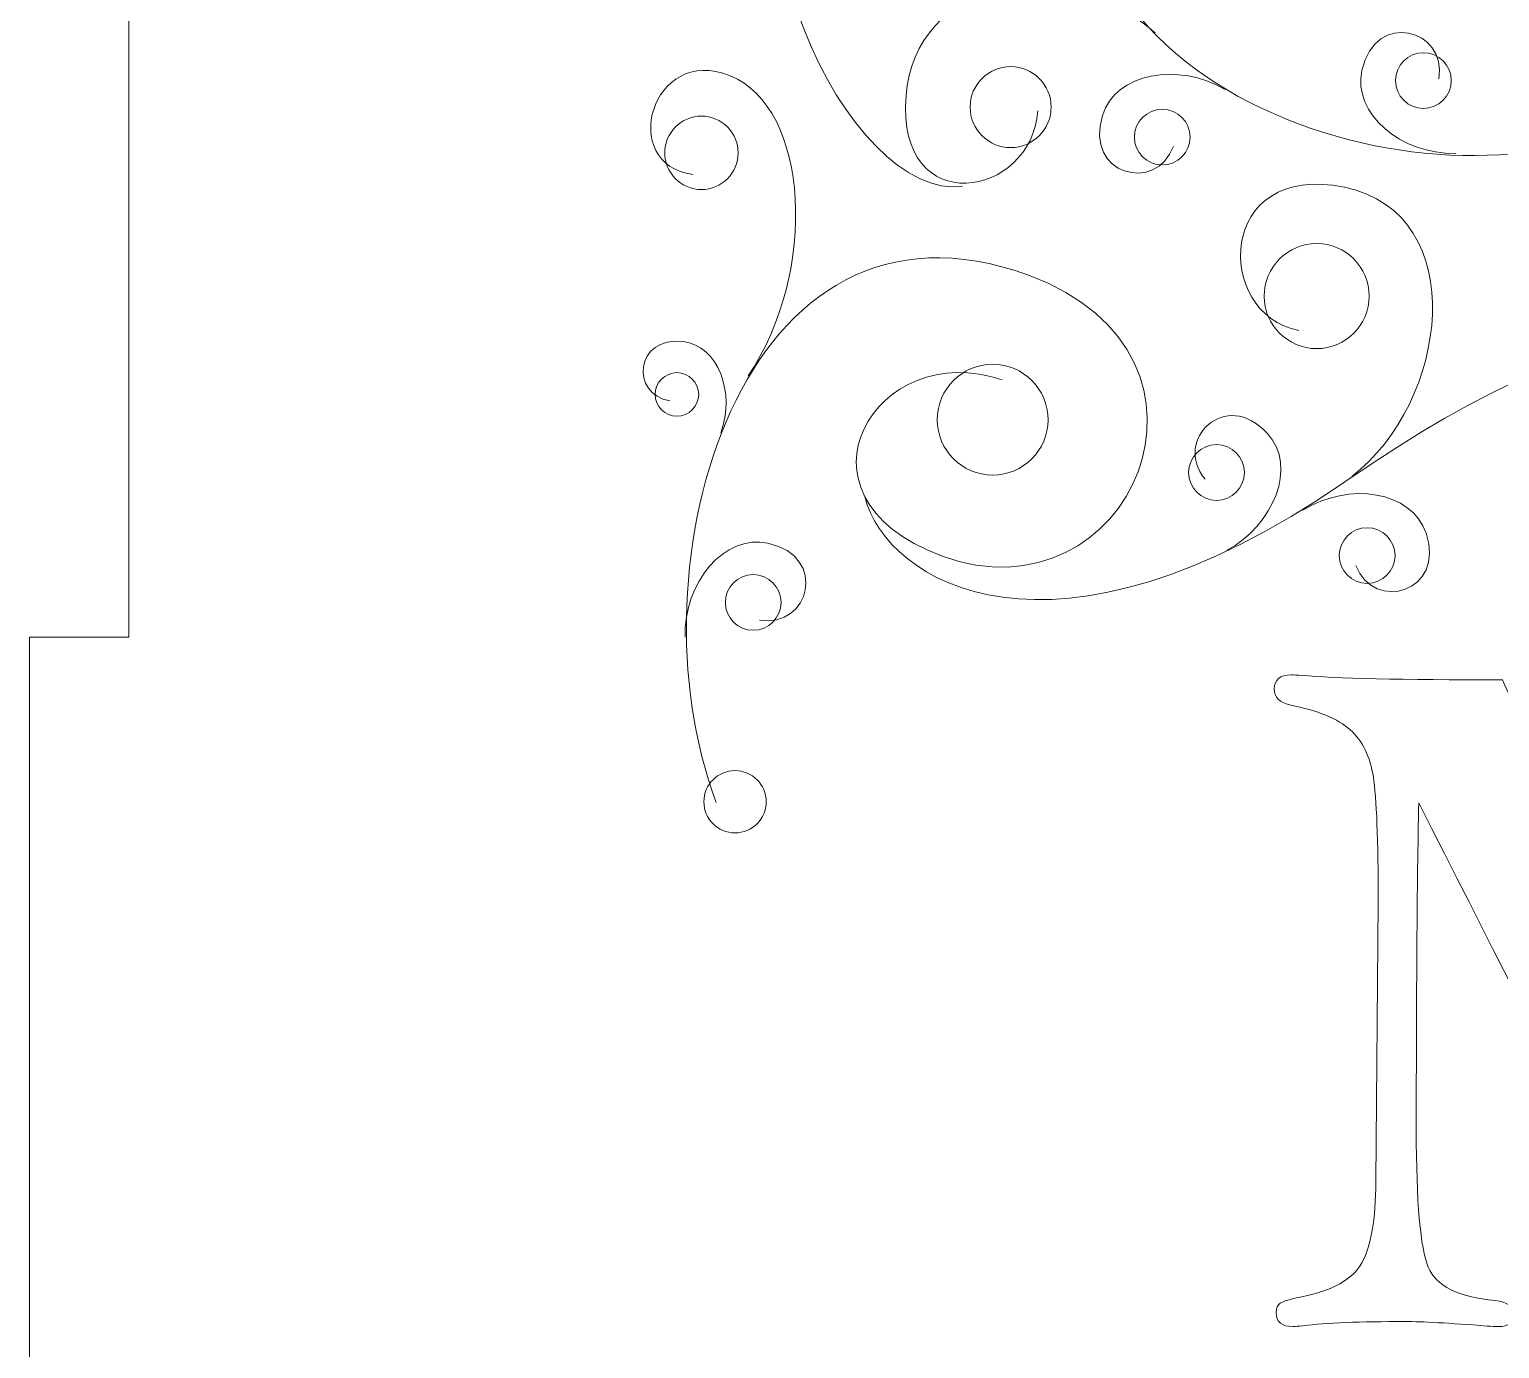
# Model space of a CAD drawing. Header units: millimetres. Extents: x 183 to 502, y -190 to 165.
# Drawn here: x 182.51 to 226.89, y 79.38 to 119.21 of the extents above; entities that cross this region are included whole.
import ezdxf

# ---------------------------------------------------------------- set-up
doc = ezdxf.new("R2010")
doc.units = ezdxf.units.MM
doc.header["$MEASUREMENT"] = 0
doc.layers.add('Camada 1', color=7, linetype='Continuous')

msp = doc.modelspace()

# ---------------------------------------------------------------- linework, layer by layer
at = {"layer": 'Camada 1', "color": 250, "lineweight": 20}
msp.add_open_spline([(337.5123, 40.8585), (337.5123, 40.8585), (337.5123, 70.8585), (337.5123, 70.8585), (337.5123, 70.8585), (337.5123, 70.8585), (340.5123, 70.8585), (340.5123, 70.8585), (340.5123, 70.8585), (340.5123, 70.8585), (340.5123, 100.8585), (340.5123, 100.8585), (340.5123, 100.8585), (340.5123, 100.8585), (337.5123, 100.8585), (337.5123, 100.8585), (337.5123, 100.8585), (337.5123, 100.8585), (337.5123, 130.8585), (337.5123, 130.8585), (337.5123, 130.8585), (337.5123, 130.8585), (340.5123, 130.8585), (340.5123, 130.8585), (340.5123, 130.8585), (340.5123, 130.8585), (340.5123, 164.8585), (340.5123, 164.8585), (340.5123, 164.8585), (340.5123, 164.8585), (337.5123, 164.8585), (337.5123, 164.8585), (337.5123, 164.8585), (337.5123, 164.8585), (306.5123, 164.8585), (306.5123, 164.8585), (306.5123, 164.8585), (306.5123, 164.8585), (306.5123, 161.8585), (306.5123, 161.8585), (306.5123, 161.8585), (306.5123, 161.8585), (276.5123, 161.8585), (276.5123, 161.8585), (276.5123, 161.8585), (276.5123, 161.8585), (276.5123, 164.8585), (276.5123, 164.8585), (276.5123, 164.8585), (276.5123, 164.8585), (246.5123, 164.8585), (246.5123, 164.8585), (246.5123, 164.8585), (246.5123, 164.8585), (246.5123, 161.8585), (246.5123, 161.8585), (246.5123, 161.8585), (246.5123, 161.8585), (216.5123, 161.8585), (216.5123, 161.8585), (216.5123, 161.8585), (216.5123, 161.8585), (216.5123, 164.8585), (216.5123, 164.8585), (216.5123, 164.8585), (216.5123, 164.8585), (185.5123, 164.8585), (185.5123, 164.8585), (185.5123, 164.8585), (185.5123, 164.8585), (182.5123, 164.8585), (182.5123, 164.8585), (182.5123, 164.8585), (182.5123, 164.8585), (182.5123, 130.8585), (182.5123, 130.8585), (182.5123, 130.8585), (182.5123, 130.8585), (185.5123, 130.8585), (185.5123, 130.8585), (185.5123, 130.8585), (185.5123, 130.8585), (185.5123, 100.8585), (185.5123, 100.8585), (185.5123, 100.8585), (185.5123, 100.8585), (182.5123, 100.8585), (182.5123, 100.8585), (182.5123, 100.8585), (182.5123, 100.8585), (182.5123, 70.8585), (182.5123, 70.8585), (182.5123, 70.8585), (182.5123, 70.8585), (185.5123, 70.8585), (185.5123, 70.8585), (185.5123, 70.8585), (185.5123, 70.8585), (185.5123, 40.8585), (185.5123, 40.8585), (185.5123, 40.8585), (185.5123, 40.8585), (182.5123, 40.8585), (182.5123, 40.8585), (182.5123, 40.8585), (182.5123, 40.8585), (182.5123, 6.8585), (182.5123, 6.8585), (182.5123, 6.8585), (182.5123, 6.8585), (185.5123, 6.8585), (185.5123, 6.8585), (185.5123, 6.8585), (185.5123, 6.8585), (216.5123, 6.8585), (216.5123, 6.8585), (216.5123, 6.8585), (216.5123, 6.8585), (216.5123, 9.8585), (216.5123, 9.8585), (216.5123, 9.8585), (216.5123, 9.8585), (246.5123, 9.8585), (246.5123, 9.8585), (246.5123, 9.8585), (246.5123, 9.8585), (246.5123, 6.8585), (246.5123, 6.8585), (246.5123, 6.8585), (246.5123, 6.8585), (276.5123, 6.8585), (276.5123, 6.8585), (276.5123, 6.8585), (276.5123, 6.8585), (276.5123, 9.8585), (276.5123, 9.8585), (276.5123, 9.8585), (276.5123, 9.8585), (306.5123, 9.8585), (306.5123, 9.8585), (306.5123, 9.8585), (306.5123, 9.8585), (306.5123, 6.8585), (306.5123, 6.8585), (306.5123, 6.8585), (306.5123, 6.8585), (337.5123, 6.8585), (337.5123, 6.8585), (337.5123, 6.8585), (337.5123, 6.8585), (340.5123, 6.8585), (340.5123, 6.8585), (340.5123, 6.8585), (340.5123, 6.8585), (340.5123, 40.8585), (340.5123, 40.8585), (340.5123, 40.8585), (340.5123, 40.8585), (337.5123, 40.8585), (337.5123, 40.8585)], degree=3, knots=[0, 0, 0, 0, 0.0243902, 0.0243902, 0.0243902, 0.0243902, 0.0487805, 0.0487805, 0.0487805, 0.0487805, 0.0731707, 0.0731707, 0.0731707, 0.0731707, 0.097561, 0.097561, 0.097561, 0.097561, 0.1219512, 0.1219512, 0.1219512, 0.1219512, 0.1463415, 0.1463415, 0.1463415, 0.1463415, 0.1707317, 0.1707317, 0.1707317, 0.1707317, 0.195122, 0.195122, 0.195122, 0.195122, 0.2195122, 0.2195122, 0.2195122, 0.2195122, 0.2439024, 0.2439024, 0.2439024, 0.2439024, 0.2682927, 0.2682927, 0.2682927, 0.2682927, 0.2926829, 0.2926829, 0.2926829, 0.2926829, 0.3170732, 0.3170732, 0.3170732, 0.3170732, 0.3414634, 0.3414634, 0.3414634, 0.3414634, 0.3658537, 0.3658537, 0.3658537, 0.3658537, 0.3902439, 0.3902439, 0.3902439, 0.3902439, 0.4146341, 0.4146341, 0.4146341, 0.4146341, 0.4390244, 0.4390244, 0.4390244, 0.4390244, 0.4634146, 0.4634146, 0.4634146, 0.4634146, 0.4878049, 0.4878049, 0.4878049, 0.4878049, 0.5121951, 0.5121951, 0.5121951, 0.5121951, 0.5365854, 0.5365854, 0.5365854, 0.5365854, 0.5609756, 0.5609756, 0.5609756, 0.5609756, 0.5853659, 0.5853659, 0.5853659, 0.5853659, 0.6097561, 0.6097561, 0.6097561, 0.6097561, 0.6341463, 0.6341463, 0.6341463, 0.6341463, 0.6585366, 0.6585366, 0.6585366, 0.6585366, 0.6829268, 0.6829268, 0.6829268, 0.6829268, 0.7073171, 0.7073171, 0.7073171, 0.7073171, 0.7317073, 0.7317073, 0.7317073, 0.7317073, 0.7560976, 0.7560976, 0.7560976, 0.7560976, 0.7804878, 0.7804878, 0.7804878, 0.7804878, 0.804878, 0.804878, 0.804878, 0.804878, 0.8292683, 0.8292683, 0.8292683, 0.8292683, 0.8536585, 0.8536585, 0.8536585, 0.8536585, 0.8780488, 0.8780488, 0.8780488, 0.8780488, 0.902439, 0.902439, 0.902439, 0.902439, 0.9268293, 0.9268293, 0.9268293, 0.9268293, 0.9512195, 0.9512195, 0.9512195, 0.9512195, 1, 1, 1, 1], dxfattribs=at)
at = {"layer": 'Camada 1', "color": 175, "lineweight": 9}
for points, knots in [([(210.6784, 114.4752), (207.3145, 113.9865), (202.6764, 122.9719), (206.4423, 128.4742), (206.4423, 128.4742), (209.8408, 133.4398), (214.5218, 129.3938), (212.1263, 126.1667), (212.1263, 126.1667), (210.0881, 123.4214), (207.6869, 126.1512), (208.9225, 128.0702)], [0, 0, 0, 0, 0.25, 0.25, 0.25, 0.25, 0.5, 0.5, 0.5, 0.5, 1, 1, 1, 1]), ([(231.8469, 117.3702), (227.7787, 112.9672), (213.2677, 116.1009), (214.3213, 125.3049), (214.3213, 125.3049), (215.2297, 133.241), (225.2735, 130.4532), (224.881, 125.1433), (224.881, 125.1433), (224.4786, 119.7002), (218.6058, 121.1501), (218.2277, 125.3977)], [0, 0, 0, 0, 0.25, 0.25, 0.25, 0.25, 0.5, 0.5, 0.5, 0.5, 1, 1, 1, 1]), ([(230.0581, 109.7341), (234.9855, 112.6905), (239.5321, 121.448), (233.4472, 124.593), (233.4472, 124.593), (227.5676, 127.6319), (224.8596, 119.6199), (228.8437, 117.5513), (228.8437, 117.5513), (232.9349, 115.4269), (234.054, 120.6929), (231.4488, 121.9955)], [0, 0, 0, 0, 0.25, 0.25, 0.25, 0.25, 0.5, 0.5, 0.5, 0.5, 1, 1, 1, 1]), ([(216.4896, 119.1058), (213.5384, 121.6948), (209.2368, 120.6353), (208.9697, 117.203), (208.9697, 117.203), (208.6745, 113.4131), (212.7793, 114.1213), (212.9446, 116.7549)], [0, 0, 0, 0, 0.3333333, 0.3333333, 0.3333333, 0.3333333, 1, 1, 1, 1]), ([(225.5603, 115.4685), (223.919, 115.4349), (222.4415, 116.6589), (222.7299, 117.976), (222.7299, 117.976), (223.1326, 119.8151), (225.3136, 119.2218), (225.0495, 117.7212)], [0, 0, 0, 0, 0.3333333, 0.3333333, 0.3333333, 0.3333333, 1, 1, 1, 1]), ([(204.201, 108.7488), (206.3263, 111.8808), (206.0556, 116.8502), (203.6648, 117.8125), (203.6648, 117.8125), (201.2742, 118.7745), (200.2705, 115.1348), (202.5363, 114.8308)], [0, 0, 0, 0, 0.3333333, 0.3333333, 0.3333333, 0.3333333, 1, 1, 1, 1]), ([(224.5853, 116.8255), (225.0486, 116.8255), (225.4265, 117.2032), (225.4265, 117.6666), (225.4265, 117.6666), (225.4265, 118.1298), (225.0486, 118.5078), (224.5853, 118.5078), (224.5853, 118.5078), (224.1221, 118.5078), (223.7442, 118.1298), (223.7442, 117.6666), (223.7442, 117.6666), (223.7442, 117.2032), (224.1221, 116.8255), (224.5853, 116.8255)], [0, 0, 0, 0, 0.2, 0.2, 0.2, 0.2, 0.4, 0.4, 0.4, 0.4, 0.6, 0.6, 0.6, 0.6, 1, 1, 1, 1]), ([(212.1281, 115.6444), (212.8017, 115.6444), (213.3511, 116.1937), (213.3511, 116.8673), (213.3511, 116.8673), (213.3511, 117.5409), (212.8017, 118.0902), (212.1281, 118.0902), (212.1281, 118.0902), (211.4545, 118.0902), (210.9052, 117.5409), (210.9052, 116.8673), (210.9052, 116.8673), (210.9052, 116.1937), (211.4545, 115.6444), (212.1281, 115.6444)], [0, 0, 0, 0, 0.2, 0.2, 0.2, 0.2, 0.4, 0.4, 0.4, 0.4, 0.6, 0.6, 0.6, 0.6, 1, 1, 1, 1]), ([(218.598, 117.3953), (217.1875, 118.235), (215.2981, 117.9001), (214.8985, 116.6123), (214.8985, 116.6123), (214.3407, 114.8141), (216.5303, 114.2531), (217.0416, 115.6885)], [0, 0, 0, 0, 0.3333333, 0.3333333, 0.3333333, 0.3333333, 1, 1, 1, 1]), ([(216.704, 115.1197), (217.1673, 115.1197), (217.5452, 115.4976), (217.5452, 115.9608), (217.5452, 115.9608), (217.5452, 116.4242), (217.1673, 116.802), (216.704, 116.802), (216.704, 116.802), (216.2408, 116.802), (215.8629, 116.4242), (215.8629, 115.9608), (215.8629, 115.9608), (215.8629, 115.4976), (216.2408, 115.1197), (216.704, 115.1197)], [0, 0, 0, 0, 0.2, 0.2, 0.2, 0.2, 0.4, 0.4, 0.4, 0.4, 0.6, 0.6, 0.6, 0.6, 1, 1, 1, 1]), ([(202.7954, 114.3776), (203.4056, 114.3776), (203.9034, 114.8754), (203.9034, 115.4856), (203.9034, 115.4856), (203.9034, 116.0959), (203.4056, 116.5936), (202.7954, 116.5936), (202.7954, 116.5936), (202.1852, 116.5936), (201.6874, 116.0959), (201.6874, 115.4856), (201.6874, 115.4856), (201.6874, 114.8754), (202.1852, 114.3776), (202.7954, 114.3776)], [0, 0, 0, 0, 0.2, 0.2, 0.2, 0.2, 0.4, 0.4, 0.4, 0.4, 0.6, 0.6, 0.6, 0.6, 1, 1, 1, 1]), ([(203.2448, 95.8725), (200.5367, 102.9926), (203.9846, 114.9711), (212.6649, 111.7918), (212.6649, 111.7918), (219.3141, 109.3564), (215.7139, 101.2166), (210.0408, 103.3189), (210.0408, 103.3189), (205.1327, 105.1377), (208.1022, 109.9562), (211.8699, 108.6286)], [0, 0, 0, 0, 0.25, 0.25, 0.25, 0.25, 0.5, 0.5, 0.5, 0.5, 1, 1, 1, 1]), ([(222.4218, 105.7138), (225.3394, 107.9351), (226.071, 113.64), (222.2065, 114.4447), (222.2065, 114.4447), (218.3419, 115.2492), (218.24, 110.6384), (220.827, 110.1186)], [0, 0, 0, 0, 0.3333333, 0.3333333, 0.3333333, 0.3333333, 1, 1, 1, 1]), ([(221.3646, 109.5745), (222.2381, 109.5745), (222.9505, 110.287), (222.9505, 111.1604), (222.9505, 111.1604), (222.9505, 112.034), (222.2381, 112.7465), (221.3646, 112.7465), (221.3646, 112.7465), (220.4911, 112.7465), (219.7787, 112.034), (219.7787, 111.1604), (219.7787, 111.1604), (219.7787, 110.287), (220.4911, 109.5745), (221.3646, 109.5745)], [0, 0, 0, 0, 0.2, 0.2, 0.2, 0.2, 0.4, 0.4, 0.4, 0.4, 0.6, 0.6, 0.6, 0.6, 1, 1, 1, 1]), ([(207.7221, 105.1058), (208.3864, 102.521), (213.3512, 99.4346), (222.2101, 105.5489), (222.2101, 105.5489), (230.8977, 111.5451), (234.5591, 110.3671), (235.7008, 107.1214), (235.7008, 107.1214), (237.189, 102.8914), (231.3616, 100.0659), (229.603, 103.6272), (229.603, 103.6272), (227.8443, 107.1886), (232.0856, 108.0311), (233.327, 106.7238)], [0, 0, 0, 0, 0.2, 0.2, 0.2, 0.2, 0.4, 0.4, 0.4, 0.4, 0.6, 0.6, 0.6, 0.6, 1, 1, 1, 1]), ([(203.3793, 107.0346), (203.8284, 108.2451), (203.3007, 109.659), (202.2475, 109.7851), (202.2475, 109.7851), (200.777, 109.961), (200.6544, 108.1873), (201.8375, 107.9958)], [0, 0, 0, 0, 0.3333333, 0.3333333, 0.3333333, 0.3333333, 1, 1, 1, 1]), ([(202.0548, 107.5326), (202.4172, 107.5326), (202.7128, 107.8283), (202.7128, 108.1907), (202.7128, 108.1907), (202.7128, 108.5531), (202.4172, 108.8485), (202.0548, 108.8485), (202.0548, 108.8485), (201.6924, 108.8485), (201.3967, 108.5531), (201.3967, 108.1907), (201.3967, 108.1907), (201.3967, 107.8283), (201.6924, 107.5326), (202.0548, 107.5326)], [0, 0, 0, 0, 0.2, 0.2, 0.2, 0.2, 0.4, 0.4, 0.4, 0.4, 0.6, 0.6, 0.6, 0.6, 1, 1, 1, 1]), ([(211.5862, 105.7549), (212.5077, 105.7549), (213.2592, 106.5064), (213.2592, 107.428), (213.2592, 107.428), (213.2592, 108.3494), (212.5077, 109.1009), (211.5862, 109.1009), (211.5862, 109.1009), (210.6648, 109.1009), (209.9132, 108.3494), (209.9132, 107.428), (209.9132, 107.428), (209.9132, 106.5064), (210.6648, 105.7549), (211.5862, 105.7549)], [0, 0, 0, 0, 0.2, 0.2, 0.2, 0.2, 0.4, 0.4, 0.4, 0.4, 0.6, 0.6, 0.6, 0.6, 1, 1, 1, 1]), ([(218.6392, 103.475), (220.0814, 104.2593), (220.7866, 106.0063), (219.8832, 107.0073), (219.8832, 107.0073), (218.6217, 108.4048), (217.0217, 106.8082), (217.9949, 105.6359)], [0, 0, 0, 0, 0.3333333, 0.3333333, 0.3333333, 0.3333333, 1, 1, 1, 1]), ([(218.3412, 104.9926), (218.8044, 104.9926), (219.1822, 105.3706), (219.1822, 105.8338), (219.1822, 105.8338), (219.1822, 106.2972), (218.8044, 106.6749), (218.3412, 106.6749), (218.3412, 106.6749), (217.8779, 106.6749), (217.5, 106.2972), (217.5, 105.8338), (217.5, 105.8338), (217.5, 105.3706), (217.8779, 104.9926), (218.3412, 104.9926)], [0, 0, 0, 0, 0.2, 0.2, 0.2, 0.2, 0.4, 0.4, 0.4, 0.4, 0.6, 0.6, 0.6, 0.6, 1, 1, 1, 1]), ([(220.9488, 104.6934), (222.3385, 105.5671), (224.2354, 105.2782), (224.6661, 104.0003), (224.6661, 104.0003), (225.2675, 102.2164), (223.0921, 101.6024), (222.5461, 103.0249)], [0, 0, 0, 0, 0.3333333, 0.3333333, 0.3333333, 0.3333333, 1, 1, 1, 1]), ([(202.3006, 100.8622), (202.263, 102.5035), (203.4836, 103.9837), (204.8015, 103.6985), (204.8015, 103.6985), (206.6415, 103.3), (206.0534, 101.1175), (204.552, 101.378)], [0, 0, 0, 0, 0.3333333, 0.3333333, 0.3333333, 0.3333333, 1, 1, 1, 1]), ([(222.8879, 102.4847), (223.3512, 102.4847), (223.729, 102.8627), (223.729, 103.3259), (223.729, 103.3259), (223.729, 103.7891), (223.3512, 104.1671), (222.8879, 104.1671), (222.8879, 104.1671), (222.4246, 104.1671), (222.0468, 103.7891), (222.0468, 103.3259), (222.0468, 103.3259), (222.0468, 102.8627), (222.4246, 102.4847), (222.8879, 102.4847)], [0, 0, 0, 0, 0.2, 0.2, 0.2, 0.2, 0.4, 0.4, 0.4, 0.4, 0.6, 0.6, 0.6, 0.6, 1, 1, 1, 1]), ([(204.3585, 101.0695), (204.8218, 101.0695), (205.1996, 101.4474), (205.1996, 101.9108), (205.1996, 101.9108), (205.1996, 102.374), (204.8218, 102.7519), (204.3585, 102.7519), (204.3585, 102.7519), (203.8952, 102.7519), (203.5173, 102.374), (203.5173, 101.9108), (203.5173, 101.9108), (203.5173, 101.4474), (203.8952, 101.0695), (204.3585, 101.0695)], [0, 0, 0, 0, 0.2, 0.2, 0.2, 0.2, 0.4, 0.4, 0.4, 0.4, 0.6, 0.6, 0.6, 0.6, 1, 1, 1, 1])]:
    msp.add_open_spline(points, degree=3, knots=knots, dxfattribs=at)
at = {"layer": 'Camada 1', "color": 240, "lineweight": 9}
msp.add_open_spline([(226.9777, 99.5712), (227.2282, 98.9615), (227.6846, 97.9995), (228.3571, 96.6798), (228.3571, 96.6798), (229.0246, 95.3601), (229.6877, 94.0201), (230.3456, 92.6601), (230.3456, 92.6601), (230.9986, 91.3), (231.7399, 89.8693), (232.5595, 88.3684), (232.5595, 88.3684), (233.2178, 87.1797), (233.5911, 86.4847), (233.6795, 86.278), (233.6795, 86.278), (236.0799, 91.7837), (237.9015, 96.2164), (239.1385, 99.5712), (239.1385, 99.5712), (241.4416, 99.5712), (243.5672, 99.6265), (245.5164, 99.7372), (245.5164, 99.7372), (245.698, 99.7471), (245.8306, 99.7525), (245.9189, 99.7525), (245.9189, 99.7525), (246.3117, 99.7525), (246.5079, 99.5961), (246.5079, 99.2838), (246.5079, 99.2838), (246.5079, 99.0118), (246.3559, 98.8758), (246.0515, 98.8758), (246.0515, 98.8758), (244.9615, 98.8758), (244.2497, 98.4982), (243.9109, 97.7375), (243.9109, 97.7375), (243.5672, 96.9768), (243.4002, 95.1231), (243.4002, 92.1814), (243.4002, 92.1814), (243.4002, 92.1814), (243.3856, 84.9683), (243.3856, 84.9683), (243.3856, 84.9683), (243.3856, 83.4976), (243.5769, 82.4699), (243.955, 81.8805), (243.955, 81.8805), (244.3332, 81.2913), (244.9469, 80.9839), (245.801, 80.9539), (245.801, 80.9539), (246.2136, 80.9435), (246.4195, 80.8025), (246.4195, 80.5306), (246.4195, 80.5306), (246.4195, 80.3896), (246.3311, 80.2636), (246.1593, 80.1679), (246.1593, 80.1679), (246.1593, 80.1679), (242.1286, 80.1982), (242.1286, 80.1982), (242.1286, 80.1982), (240.8916, 80.1982), (239.2026, 80.1479), (237.062, 80.0472), (237.062, 80.0472), (236.8803, 80.1782), (236.7871, 80.3142), (236.7871, 80.4652), (236.7871, 80.4652), (236.7871, 80.6919), (237.0377, 80.8429), (237.5334, 80.9236), (237.5334, 80.9236), (238.0392, 81.0143), (238.4024, 81.1403), (238.6282, 81.3062), (238.6282, 81.3062), (238.854, 81.4726), (239.0209, 81.7799), (239.1336, 82.2333), (239.1336, 82.2333), (239.2516, 82.6866), (239.3055, 83.3462), (239.3055, 84.218), (239.3055, 84.218), (239.3055, 84.218), (239.3647, 90.7964), (239.3647, 90.7964), (239.3647, 90.7964), (239.3647, 94.1611), (239.3695, 96.1004), (239.3793, 96.6091), (239.3793, 96.6091), (236.7624, 90.4084), (235.1374, 86.4493), (234.514, 84.7316), (234.514, 84.7316), (234.514, 84.7316), (233.0557, 80.7422), (233.0557, 80.7422), (233.0557, 80.7422), (232.8936, 80.3193), (232.7314, 80.1075), (232.5697, 80.1075), (232.5697, 80.1075), (232.3978, 80.1075), (232.1915, 80.3696), (231.956, 80.8882), (231.956, 80.8882), (231.254, 82.3996), (228.7498, 87.3913), (224.4443, 95.8588), (224.4443, 95.8588), (224.3953, 93.4207), (224.3706, 90.1264), (224.3706, 85.986), (224.3706, 85.986), (224.3706, 83.7996), (224.4934, 82.4196), (224.7338, 81.8452), (224.7338, 81.8452), (224.9745, 81.2662), (225.647, 80.9336), (226.7519, 80.8329), (226.7519, 80.8329), (227.12, 80.7925), (227.3015, 80.6566), (227.3015, 80.4249), (227.3015, 80.4249), (227.3015, 80.1729), (227.1544, 80.0472), (226.8549, 80.0472), (226.8549, 80.0472), (226.7519, 80.0472), (226.634, 80.0522), (226.5115, 80.0622), (226.5115, 80.0622), (225.3625, 80.1529), (224.5375, 80.1982), (224.0366, 80.1982), (224.0366, 80.1982), (222.6771, 80.1982), (221.6455, 80.1579), (220.9488, 80.0722), (220.9488, 80.0722), (220.8162, 80.0572), (220.7129, 80.0472), (220.6443, 80.0472), (220.6443, 80.0472), (220.3104, 80.0472), (220.1433, 80.1882), (220.1433, 80.4703), (220.1433, 80.4703), (220.1433, 80.6062), (220.1827, 80.7019), (220.2662, 80.7522), (220.2662, 80.7522), (220.3448, 80.8076), (220.5656, 80.8732), (220.9192, 80.9489), (220.9192, 80.9489), (221.8421, 81.1303), (222.4412, 81.4676), (222.7262, 81.9663), (222.7262, 81.9663), (223.0058, 82.4699), (223.1481, 83.2859), (223.1481, 84.4243), (223.1481, 84.4243), (223.1481, 84.4243), (223.2219, 92.8364), (223.2219, 92.8364), (223.2219, 92.8364), (223.2219, 94.7504), (223.1728, 96.0148), (223.0747, 96.6344), (223.0747, 96.6344), (222.9815, 97.2538), (222.7456, 97.7325), (222.3776, 98.0648), (222.3776, 98.0648), (222.0039, 98.3975), (221.3954, 98.6492), (220.556, 98.8155), (220.556, 98.8155), (220.2418, 98.8858), (220.0846, 99.0472), (220.0846, 99.3042), (220.0846, 99.3042), (220.0846, 99.5812), (220.2565, 99.7222), (220.605, 99.7222), (220.605, 99.7222), (220.6784, 99.7222), (220.7866, 99.7172), (220.9192, 99.7072), (220.9192, 99.7072), (221.896, 99.6165), (223.919, 99.5712), (226.9777, 99.5712)], degree=3, knots=[0, 0, 0, 0, 0.0188679, 0.0188679, 0.0188679, 0.0188679, 0.0377358, 0.0377358, 0.0377358, 0.0377358, 0.0566038, 0.0566038, 0.0566038, 0.0566038, 0.0754717, 0.0754717, 0.0754717, 0.0754717, 0.0943396, 0.0943396, 0.0943396, 0.0943396, 0.1132075, 0.1132075, 0.1132075, 0.1132075, 0.1320755, 0.1320755, 0.1320755, 0.1320755, 0.1509434, 0.1509434, 0.1509434, 0.1509434, 0.1698113, 0.1698113, 0.1698113, 0.1698113, 0.1886792, 0.1886792, 0.1886792, 0.1886792, 0.2075472, 0.2075472, 0.2075472, 0.2075472, 0.2264151, 0.2264151, 0.2264151, 0.2264151, 0.245283, 0.245283, 0.245283, 0.245283, 0.2641509, 0.2641509, 0.2641509, 0.2641509, 0.2830189, 0.2830189, 0.2830189, 0.2830189, 0.3018868, 0.3018868, 0.3018868, 0.3018868, 0.3207547, 0.3207547, 0.3207547, 0.3207547, 0.3396226, 0.3396226, 0.3396226, 0.3396226, 0.3584906, 0.3584906, 0.3584906, 0.3584906, 0.3773585, 0.3773585, 0.3773585, 0.3773585, 0.3962264, 0.3962264, 0.3962264, 0.3962264, 0.4150943, 0.4150943, 0.4150943, 0.4150943, 0.4339623, 0.4339623, 0.4339623, 0.4339623, 0.4528302, 0.4528302, 0.4528302, 0.4528302, 0.4716981, 0.4716981, 0.4716981, 0.4716981, 0.490566, 0.490566, 0.490566, 0.490566, 0.509434, 0.509434, 0.509434, 0.509434, 0.5283019, 0.5283019, 0.5283019, 0.5283019, 0.5471698, 0.5471698, 0.5471698, 0.5471698, 0.5660377, 0.5660377, 0.5660377, 0.5660377, 0.5849057, 0.5849057, 0.5849057, 0.5849057, 0.6037736, 0.6037736, 0.6037736, 0.6037736, 0.6226415, 0.6226415, 0.6226415, 0.6226415, 0.6415094, 0.6415094, 0.6415094, 0.6415094, 0.6603774, 0.6603774, 0.6603774, 0.6603774, 0.6792453, 0.6792453, 0.6792453, 0.6792453, 0.6981132, 0.6981132, 0.6981132, 0.6981132, 0.7169811, 0.7169811, 0.7169811, 0.7169811, 0.7358491, 0.7358491, 0.7358491, 0.7358491, 0.754717, 0.754717, 0.754717, 0.754717, 0.7735849, 0.7735849, 0.7735849, 0.7735849, 0.7924528, 0.7924528, 0.7924528, 0.7924528, 0.8113208, 0.8113208, 0.8113208, 0.8113208, 0.8301887, 0.8301887, 0.8301887, 0.8301887, 0.8490566, 0.8490566, 0.8490566, 0.8490566, 0.8679245, 0.8679245, 0.8679245, 0.8679245, 0.8867925, 0.8867925, 0.8867925, 0.8867925, 0.9056604, 0.9056604, 0.9056604, 0.9056604, 0.9245283, 0.9245283, 0.9245283, 0.9245283, 0.9433962, 0.9433962, 0.9433962, 0.9433962, 0.9622642, 0.9622642, 0.9622642, 0.9622642, 1, 1, 1, 1], dxfattribs=at)
at = {"layer": 'Camada 1', "lineweight": 9}
msp.add_open_spline([(203.8092, 94.9515), (204.3272, 94.9515), (204.7496, 95.3741), (204.7496, 95.8921), (204.7496, 95.8921), (204.7496, 96.4101), (204.3272, 96.8324), (203.8092, 96.8324), (203.8092, 96.8324), (203.2912, 96.8324), (202.8687, 96.4101), (202.8687, 95.8921), (202.8687, 95.8921), (202.8687, 95.3741), (203.2912, 94.9515), (203.8092, 94.9515)], degree=3, knots=[0, 0, 0, 0, 0.2, 0.2, 0.2, 0.2, 0.4, 0.4, 0.4, 0.4, 0.6, 0.6, 0.6, 0.6, 1, 1, 1, 1], dxfattribs=at)

doc.saveas('drawing.dxf')
